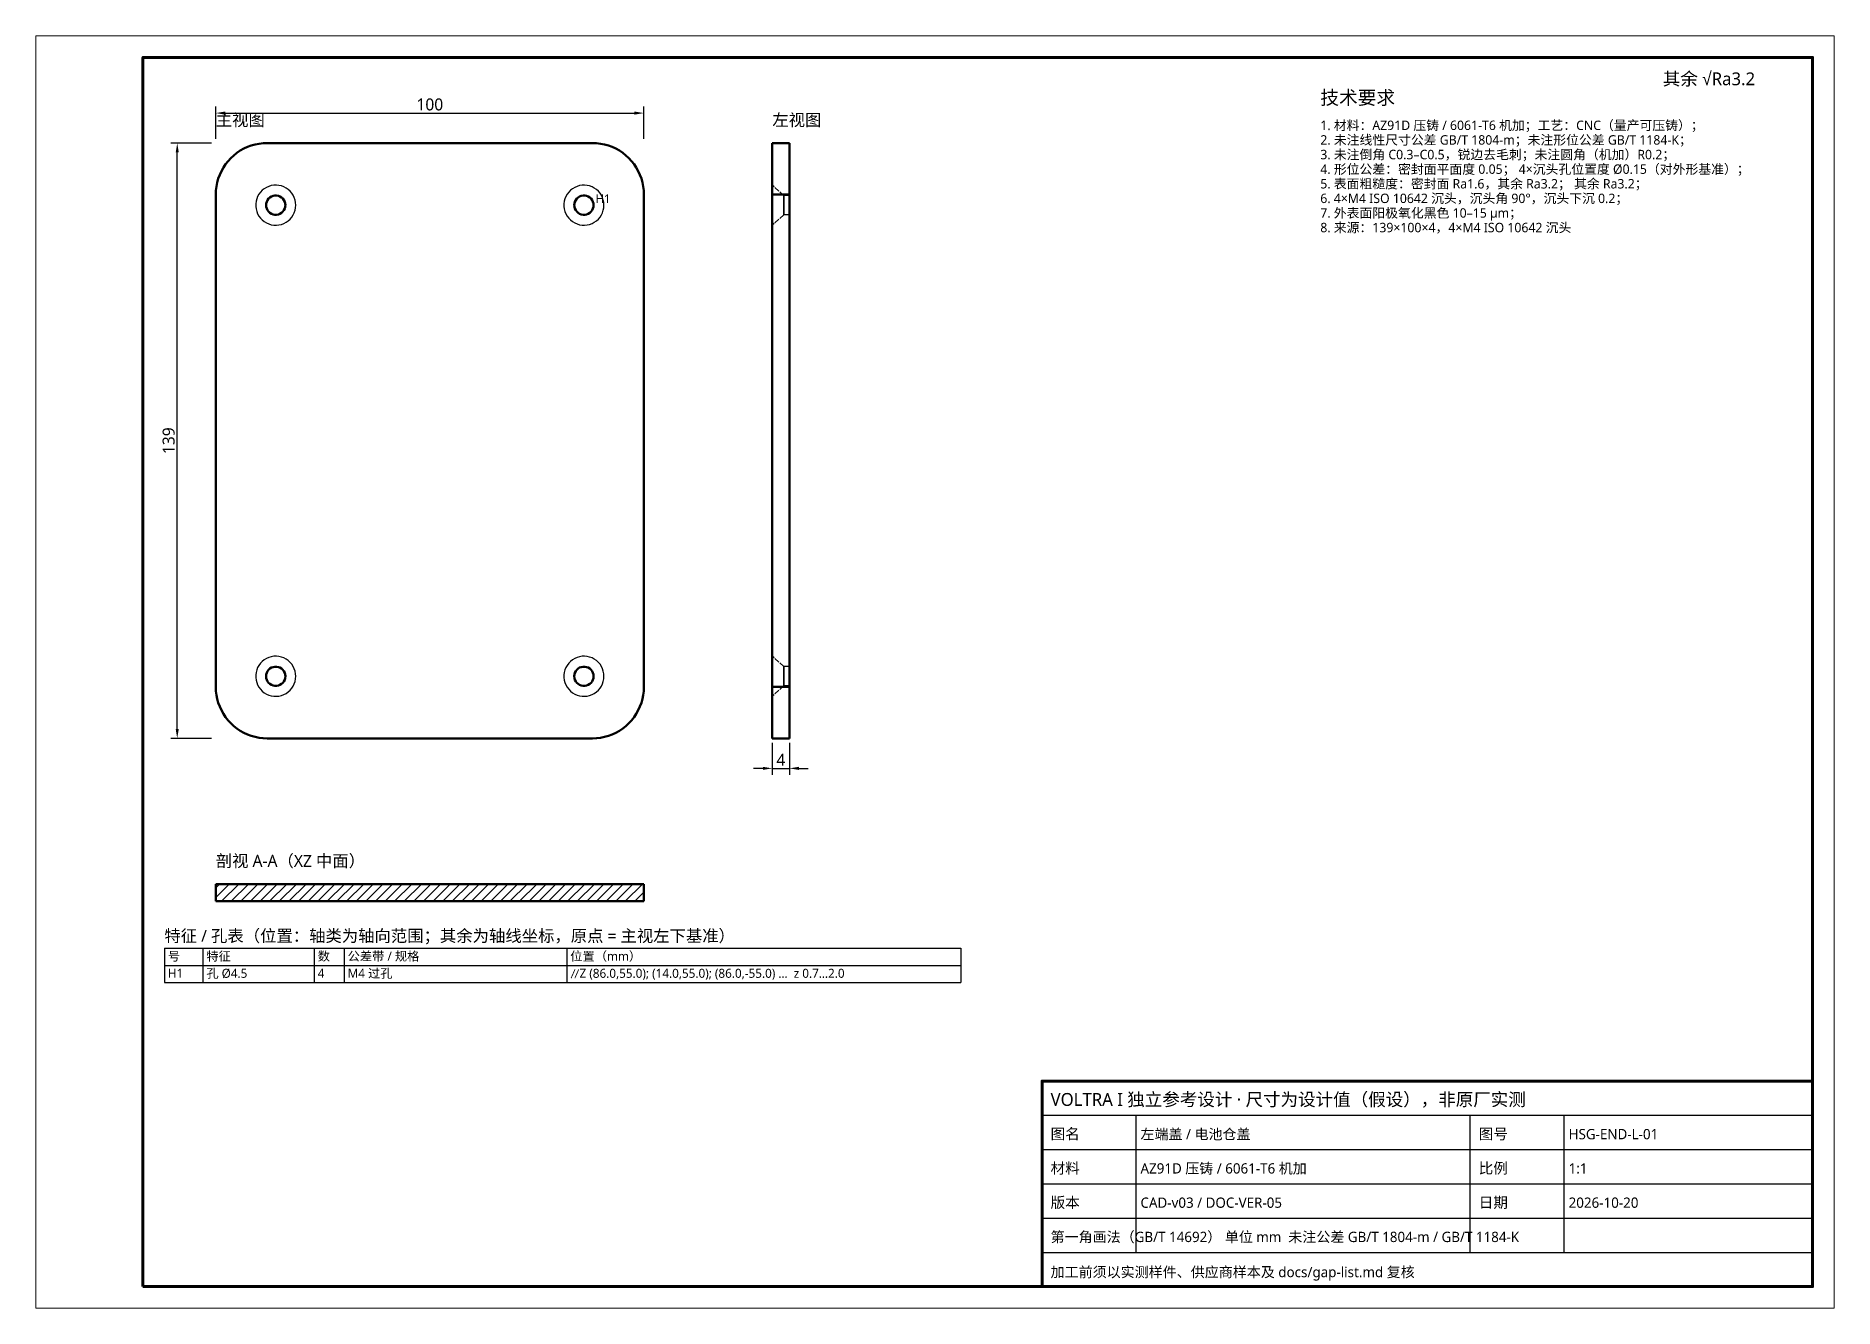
# Model space of a CAD drawing. Header units: millimetres. Extents: x 0 to 420, y 0 to 297.
import ezdxf

# ---------------------------------------------------------------- set-up
doc = ezdxf.new("R2010")
doc.units = ezdxf.units.MM
doc.linetypes.add('DASHED', pattern=[1.524, 1.27, -0.254])
for name, color, linetype, lineweight in [('DIM', 3, 'CONTINUOUS', 18), ('FRAME', 7, 'CONTINUOUS', 70), ('HATCH', 8, 'CONTINUOUS', 13), ('HIDDEN', 8, 'DASHED', 25), ('TEXT', 7, 'CONTINUOUS', 25), ('VISIBLE', 7, 'CONTINUOUS', 50)]:
    doc.layers.add(name, color=color, linetype=linetype, lineweight=lineweight)
doc.styles.add('CJK', font='NotoSansCJK-Regular.ttc')
doc.dimstyles.new('GB', dxfattribs={"dimtxt": 2.8, "dimasz": 2.2, "dimexe": 1.5, "dimexo": 1, "dimgap": 0.6, "dimtad": 1, "dimlfac": 100, "dimzin": 12, "dimdsep": 46, "dimtxsty": 'CJK', "dimcen": 2.5, "dimazin": 3, "dimtfac": 0.5, "dimtmove": 2, "dimatfit": 3})

msp = doc.modelspace()

# ---------------------------------------------------------------- hatches: boundary and pattern name
at = {"layer": 'HATCH'}
h = msp.add_hatch(dxfattribs=at)
h.set_pattern_fill('ANSI31', scale=0.5)
h.paths.add_polyline_path([(42, 95), (42.5213, 95), (43.04261, 95), (43.56391, 95), (44.08521, 95), (44.60652, 95), (45.12782, 95), (45.64912, 95), (46.17043, 95), (46.69173, 95), (47.21303, 95), (47.73434, 95), (48.25564, 95), (48.77694, 95), (49.29825, 95), (49.81955, 95), (50.34085, 95), (50.86216, 95), (51.38346, 95), (51.90476, 95), (52.42607, 95), (52.94737, 95), (53.46867, 95), (53.98997, 95), (54.51128, 95), (55.03258, 95), (55.55388, 95), (56.07519, 95), (56.59649, 95), (57.11779, 95), (57.6391, 95), (58.1604, 95), (58.6817, 95), (59.20301, 95), (59.72431, 95), (60.24561, 95), (60.76692, 95), (61.28822, 95), (61.80952, 95), (62.33083, 95), (62.85213, 95), (63.37343, 95), (63.89474, 95), (64.41604, 95), (64.93734, 95), (65.45865, 95), (65.97995, 95), (66.50125, 95), (67.02256, 95), (67.54386, 95), (68.06516, 95), (68.58647, 95), (69.10777, 95), (69.62907, 95), (70.15038, 95), (70.67168, 95), (71.19298, 95), (71.71429, 95), (72.23559, 95), (72.75689, 95), (73.2782, 95), (73.7995, 95), (74.3208, 95), (74.84211, 95), (75.36341, 95), (75.88471, 95), (76.40602, 95), (76.92732, 95), (77.44862, 95), (77.96992, 95), (78.49123, 95), (79.01253, 95), (79.53383, 95), (80.05514, 95), (80.57644, 95), (81.09774, 95), (81.61905, 95), (82.14035, 95), (82.66165, 95), (83.18296, 95), (83.70426, 95), (84.22556, 95), (84.74687, 95), (85.26817, 95), (85.78947, 95), (86.31078, 95), (86.83208, 95), (87.35338, 95), (87.87469, 95), (88.39599, 95), (88.91729, 95), (89.4386, 95), (89.9599, 95), (90.4812, 95), (91.00251, 95), (91.52381, 95), (92.04511, 95), (92.56642, 95), (93.08772, 95), (93.60902, 95), (94.13033, 95), (94.65163, 95), (95.17293, 95), (95.69424, 95), (96.21554, 95), (96.73684, 95), (97.25815, 95), (97.77945, 95), (98.30075, 95), (98.82206, 95), (99.34336, 95), (99.86466, 95), (100.38596, 95), (100.90727, 95), (101.42857, 95), (101.94987, 95), (102.47118, 95), (102.99248, 95), (103.51378, 95), (104.03509, 95), (104.55639, 95), (105.07769, 95), (105.599, 95), (106.1203, 95), (106.6416, 95), (107.16291, 95), (107.68421, 95), (108.20551, 95), (108.72682, 95), (109.24812, 95), (109.76942, 95), (110.29073, 95), (110.81203, 95), (111.33333, 95), (111.85464, 95), (112.37594, 95), (112.89724, 95), (113.41855, 95), (113.93985, 95), (114.46115, 95), (114.98246, 95), (115.50376, 95), (116.02506, 95), (116.54637, 95), (117.06767, 95), (117.58897, 95), (118.11028, 95), (118.63158, 95), (119.15288, 95), (119.67419, 95), (120.19549, 95), (120.71679, 95), (121.2381, 95), (121.7594, 95), (122.2807, 95), (122.80201, 95), (123.32331, 95), (123.84461, 95), (124.36591, 95), (124.88722, 95), (125.40852, 95), (125.92982, 95), (126.45113, 95), (126.97243, 95), (127.49373, 95), (128.01504, 95), (128.53634, 95), (129.05764, 95), (129.57895, 95), (130.10025, 95), (130.62155, 95), (131.14286, 95), (131.66416, 95), (132.18546, 95), (132.70677, 95), (133.22807, 95), (133.74937, 95), (134.27068, 95), (134.79198, 95), (135.31328, 95), (135.83459, 95), (136.35589, 95), (136.87719, 95), (137.3985, 95), (137.9198, 95), (138.4411, 95), (138.96241, 95), (139.48371, 95), (140.00501, 95), (140.52632, 95), (141.04762, 95), (141.56892, 95), (142, 95.09023), (142, 95.61153), (142, 96.13283), (142, 96.65414), (142, 97.17544), (142, 97.69674), (142, 98.21805), (142, 98.73935), (141.73935, 99), (141.21805, 99), (140.69674, 99), (140.17544, 99), (139.65414, 99), (139.13283, 99), (138.61153, 99), (138.09023, 99), (137.56892, 99), (137.04762, 99), (136.52632, 99), (136.00501, 99), (135.48371, 99), (134.96241, 99), (134.4411, 99), (133.9198, 99), (133.3985, 99), (132.87719, 99), (132.35589, 99), (131.83459, 99), (131.31328, 99), (130.79198, 99), (130.27068, 99), (129.74937, 99), (129.22807, 99), (128.70677, 99), (128.18546, 99), (127.66416, 99), (127.14286, 99), (126.62155, 99), (126.10025, 99), (125.57895, 99), (125.05764, 99), (124.53634, 99), (124.01504, 99), (123.49373, 99), (122.97243, 99), (122.45113, 99), (121.92982, 99), (121.40852, 99), (120.88722, 99), (120.36591, 99), (119.84461, 99), (119.32331, 99), (118.80201, 99), (118.2807, 99), (117.7594, 99), (117.2381, 99), (116.71679, 99), (116.19549, 99), (115.67419, 99), (115.15288, 99), (114.63158, 99), (114.11028, 99), (113.58897, 99), (113.06767, 99), (112.54637, 99), (112.02506, 99), (111.50376, 99), (110.98246, 99), (110.46115, 99), (109.93985, 99), (109.41855, 99), (108.89724, 99), (108.37594, 99), (107.85464, 99), (107.33333, 99), (106.81203, 99), (106.29073, 99), (105.76942, 99), (105.24812, 99), (104.72682, 99), (104.20551, 99), (103.68421, 99), (103.16291, 99), (102.6416, 99), (102.1203, 99), (101.599, 99), (101.07769, 99), (100.55639, 99), (100.03509, 99), (99.51378, 99), (98.99248, 99), (98.47118, 99), (97.94987, 99), (97.42857, 99), (96.90727, 99), (96.38596, 99), (95.86466, 99), (95.34336, 99), (94.82206, 99), (94.30075, 99), (93.77945, 99), (93.25815, 99), (92.73684, 99), (92.21554, 99), (91.69424, 99), (91.17293, 99), (90.65163, 99), (90.13033, 99), (89.60902, 99), (89.08772, 99), (88.56642, 99), (88.04511, 99), (87.52381, 99), (87.00251, 99), (86.4812, 99), (85.9599, 99), (85.4386, 99), (84.91729, 99), (84.39599, 99), (83.87469, 99), (83.35338, 99), (82.83208, 99), (82.31078, 99), (81.78947, 99), (81.26817, 99), (80.74687, 99), (80.22556, 99), (79.70426, 99), (79.18296, 99), (78.66165, 99), (78.14035, 99), (77.61905, 99), (77.09774, 99), (76.57644, 99), (76.05514, 99), (75.53383, 99), (75.01253, 99), (74.49123, 99), (73.96992, 99), (73.44862, 99), (72.92732, 99), (72.40602, 99), (71.88471, 99), (71.36341, 99), (70.84211, 99), (70.3208, 99), (69.7995, 99), (69.2782, 99), (68.75689, 99), (68.23559, 99), (67.71429, 99), (67.19298, 99), (66.67168, 99), (66.15038, 99), (65.62907, 99), (65.10777, 99), (64.58647, 99), (64.06516, 99), (63.54386, 99), (63.02256, 99), (62.50125, 99), (61.97995, 99), (61.45865, 99), (60.93734, 99), (60.41604, 99), (59.89474, 99), (59.37343, 99), (58.85213, 99), (58.33083, 99), (57.80952, 99), (57.28822, 99), (56.76692, 99), (56.24561, 99), (55.72431, 99), (55.20301, 99), (54.6817, 99), (54.1604, 99), (53.6391, 99), (53.11779, 99), (52.59649, 99), (52.07519, 99), (51.55388, 99), (51.03258, 99), (50.51128, 99), (49.98997, 99), (49.46867, 99), (48.94737, 99), (48.42607, 99), (47.90476, 99), (47.38346, 99), (46.86216, 99), (46.34085, 99), (45.81955, 99), (45.29825, 99), (44.77694, 99), (44.25564, 99), (43.73434, 99), (43.21303, 99), (42.69173, 99), (42.17043, 99), (42, 98.64912), (42, 98.12782), (42, 97.60652), (42, 97.08521), (42, 96.56391), (42, 96.04261), (42, 95.5213), (42, 95)])

# ---------------------------------------------------------------- linework, layer by layer
at = {"layer": 'FRAME', "lineweight": 18}
msp.add_lwpolyline([(0, 0), (420, 0), (420, 297), (0, 297)], close=True, dxfattribs=at)
at = {"layer": 'FRAME'}
for points in [[(25, 5), (415, 5), (415, 292), (25, 292)], [(235, 5), (415, 5), (415, 53), (235, 53)]]:
    msp.add_lwpolyline(points, close=True, dxfattribs=at)
at = {"layer": 'HIDDEN'}
for points in [[(54, 272), (53.05849, 271.96301), (52.12279, 271.85226), (51.19866, 271.66844), (50.2918, 271.41268), (49.4078, 271.08655), (48.55211, 270.69208), (47.73002, 270.23168), (46.94658, 269.7082), (46.20662, 269.12487), (45.51472, 268.48528), (44.87513, 267.79338), (44.2918, 267.05342), (43.76832, 266.26998), (43.30792, 265.44789), (42.91345, 264.5922), (42.58732, 263.7082), (42.33156, 262.80134), (42.14774, 261.87721), (42.03699, 260.94151), (42, 260)], [(130, 272), (54, 272)], [(142, 260), (141.96301, 260.94151), (141.85226, 261.87721), (141.66844, 262.80134), (141.41268, 263.7082), (141.08655, 264.5922), (140.69208, 265.44789), (140.23168, 266.26998), (139.7082, 267.05342), (139.12487, 267.79338), (138.48528, 268.48528), (137.79338, 269.12487), (137.05342, 269.7082), (136.26998, 270.23168), (135.44789, 270.69208), (134.5922, 271.08655), (133.7082, 271.41268), (132.80134, 271.66844), (131.87721, 271.85226), (130.94151, 271.96301), (130, 272)], [(172, 260), (172, 261.34357), (172, 262.67025), (172, 263.96335), (172, 265.2066), (172, 266.38438), (172, 267.48188), (172, 268.48528), (172, 269.38198), (172, 270.16069), (172, 270.81163), (172, 271.3266), (172, 271.69913), (172, 271.92455), (172, 272)], [(172, 272), (176, 272)], [(176, 260), (176, 261.34357), (176, 262.67025), (176, 263.96335), (176, 265.2066), (176, 266.38438), (176, 267.48188), (176, 268.48528), (176, 269.38198), (176, 270.16069), (176, 270.81163), (176, 271.3266), (176, 271.69913), (176, 271.92455), (176, 272)], [(60.68, 257.5), (60.64158, 258.09847), (60.52694, 258.6871), (60.33797, 259.25625), (60.07777, 259.79656), (59.75062, 260.29916), (59.36187, 260.75579), (58.91793, 261.15897), (58.42608, 261.50207), (57.89439, 261.77945), (57.33159, 261.98657), (56.74693, 262.12001), (56.15, 262.1776), (55.55061, 262.15837), (54.9586, 262.06266), (54.38369, 261.89203), (53.83532, 261.64928), (53.32249, 261.33841), (52.85363, 260.9645), (52.43643, 260.53371), (52.07775, 260.0531), (51.78347, 259.53058), (51.55842, 258.97471), (51.4063, 258.39462), (51.32962, 257.79985), (51.32962, 257.20015), (51.4063, 256.60538), (51.55842, 256.02529), (51.78347, 255.46942), (52.07775, 254.9469), (52.43643, 254.46629), (52.85363, 254.0355), (53.32249, 253.66159), (53.83532, 253.35072), (54.38369, 253.10797), (54.9586, 252.93734), (55.55061, 252.84163), (56.15, 252.8224), (56.74693, 252.87999), (57.33159, 253.01343), (57.89439, 253.22055), (58.42608, 253.49793), (58.91793, 253.84103), (59.36187, 254.24421), (59.75062, 254.70084), (60.07777, 255.20344), (60.33797, 255.74375), (60.52694, 256.3129), (60.64158, 256.90153), (60.68, 257.5)], [(132.68, 257.5), (132.64158, 258.09847), (132.52694, 258.6871), (132.33797, 259.25625), (132.07777, 259.79656), (131.75062, 260.29916), (131.36187, 260.75579), (130.91793, 261.15897), (130.42608, 261.50207), (129.89439, 261.77945), (129.33159, 261.98657), (128.74693, 262.12001), (128.15, 262.1776), (127.55061, 262.15837), (126.9586, 262.06266), (126.38369, 261.89203), (125.83532, 261.64928), (125.32249, 261.33841), (124.85363, 260.9645), (124.43643, 260.53371), (124.07775, 260.0531), (123.78347, 259.53058), (123.55842, 258.97471), (123.4063, 258.39462), (123.32962, 257.79985), (123.32962, 257.20015), (123.4063, 256.60538), (123.55842, 256.02529), (123.78347, 255.46942), (124.07775, 254.9469), (124.43643, 254.46629), (124.85363, 254.0355), (125.32249, 253.66159), (125.83532, 253.35072), (126.38369, 253.10797), (126.9586, 252.93734), (127.55061, 252.84163), (128.15, 252.8224), (128.74693, 252.87999), (129.33159, 253.01343), (129.89439, 253.22055), (130.42608, 253.49793), (130.91793, 253.84103), (131.36187, 254.24421), (131.75062, 254.70084), (132.07777, 255.20344), (132.33797, 255.74375), (132.52694, 256.3129), (132.64158, 256.90153), (132.68, 257.5)], [(172, 257.5), (172, 258.02399), (172, 258.5414), (172, 259.04571), (172, 259.53058), (172, 259.98991), (172, 260.41793), (172, 260.80926), (172, 261.15897), (172, 261.46267), (172, 261.71653), (172, 261.91737), (172, 262.06266), (172, 262.15057), (172, 262.18)], [(172, 262.18), (172, 262.06266), (172, 261.71653), (172, 261.15897), (172, 260.41793), (172, 259.53058), (172, 258.5414), (172, 257.5), (172, 256.4586), (172, 255.46942), (172, 254.58207), (172, 253.84103), (172, 253.28347), (172, 252.93734), (172, 252.82)], [(172, 257.5), (172, 258.02399), (172, 258.5414), (172, 259.04571), (172, 259.53058), (172, 259.98991), (172, 260.41793), (172, 260.80926), (172, 261.15897), (172, 261.46267), (172, 261.71653), (172, 261.91737), (172, 262.06266), (172, 262.15057), (172, 262.18)], [(172, 262.18), (172, 262.06266), (172, 261.71653), (172, 261.15897), (172, 260.41793), (172, 259.53058), (172, 258.5414), (172, 257.5), (172, 256.4586), (172, 255.46942), (172, 254.58207), (172, 253.84103), (172, 253.28347), (172, 252.93734), (172, 252.82)], [(174.68, 259.75), (172, 262.18)], [(174.68, 259.75), (172, 262.18)], [(42, 260), (42, 145)], [(58.25, 257.5), (58.21169, 257.91344), (58.09806, 258.31279), (57.91299, 258.68447), (57.66277, 259.01582), (57.35593, 259.29554), (57.00291, 259.51412), (56.61574, 259.66411), (56.2076, 259.7404), (55.7924, 259.7404), (55.38426, 259.66411), (54.99709, 259.51412), (54.64407, 259.29554), (54.33723, 259.01582), (54.08701, 258.68447), (53.90194, 258.31279), (53.78831, 257.91344), (53.75, 257.5), (53.78831, 257.08656), (53.90194, 256.68721), (54.08701, 256.31553), (54.33723, 255.98418), (54.64407, 255.70446), (54.99709, 255.48588), (55.38426, 255.33589), (55.7924, 255.2596), (56.2076, 255.2596), (56.61574, 255.33589), (57.00291, 255.48588), (57.35593, 255.70446), (57.66277, 255.98418), (57.91299, 256.31553), (58.09806, 256.68721), (58.21169, 257.08656), (58.25, 257.5)], [(130.25, 257.5), (130.21169, 257.91344), (130.09806, 258.31279), (129.91299, 258.68447), (129.66277, 259.01582), (129.35593, 259.29554), (129.00291, 259.51412), (128.61574, 259.66411), (128.2076, 259.7404), (127.7924, 259.7404), (127.38426, 259.66411), (126.99709, 259.51412), (126.64407, 259.29554), (126.33723, 259.01582), (126.08701, 258.68447), (125.90194, 258.31279), (125.78831, 257.91344), (125.75, 257.5), (125.78831, 257.08656), (125.90194, 256.68721), (126.08701, 256.31553), (126.33723, 255.98418), (126.64407, 255.70446), (126.99709, 255.48588), (127.38426, 255.33589), (127.7924, 255.2596), (128.2076, 255.2596), (128.61574, 255.33589), (129.00291, 255.48588), (129.35593, 255.70446), (129.66277, 255.98418), (129.91299, 256.31553), (130.09806, 256.68721), (130.21169, 257.08656), (130.25, 257.5)], [(142, 145), (142, 260)], [(172, 145), (172, 260)], [(172, 252.82), (172, 252.84943), (172, 252.93734), (172, 253.08263), (172, 253.28347), (172, 253.53733), (172, 253.84103), (172, 254.19074), (172, 254.58207), (172, 255.01009), (172, 255.46942), (172, 255.95429), (172, 256.4586), (172, 256.97601), (172, 257.5)], [(172, 252.82), (172, 252.84943), (172, 252.93734), (172, 253.08263), (172, 253.28347), (172, 253.53733), (172, 253.84103), (172, 254.19074), (172, 254.58207), (172, 255.01009), (172, 255.46942), (172, 255.95429), (172, 256.4586), (172, 256.97601), (172, 257.5)], [(174.68, 257.5), (174.68, 257.75192), (174.68, 258.00067), (174.68, 258.24313), (174.68, 258.47624), (174.68, 258.69707), (174.68, 258.90285), (174.68, 259.09099), (174.68, 259.25912), (174.68, 259.40513), (174.68, 259.52718), (174.68, 259.62374), (174.68, 259.69359), (174.68, 259.73585), (174.68, 259.75)], [(174.68, 259.75), (174.68, 259.69359), (174.68, 259.52718), (174.68, 259.25912), (174.68, 258.90285), (174.68, 258.47624), (174.68, 258.00067), (174.68, 257.5), (174.68, 256.99933), (174.68, 256.52376), (174.68, 256.09715), (174.68, 255.74088), (174.68, 255.47282), (174.68, 255.30641), (174.68, 255.25)], [(174.68, 257.5), (174.68, 257.75192), (174.68, 258.00067), (174.68, 258.24313), (174.68, 258.47624), (174.68, 258.69707), (174.68, 258.90285), (174.68, 259.09099), (174.68, 259.25912), (174.68, 259.40513), (174.68, 259.52718), (174.68, 259.62374), (174.68, 259.69359), (174.68, 259.73585), (174.68, 259.75)], [(174.68, 259.75), (174.68, 259.69359), (174.68, 259.52718), (174.68, 259.25912), (174.68, 258.90285), (174.68, 258.47624), (174.68, 258.00067), (174.68, 257.5), (174.68, 256.99933), (174.68, 256.52376), (174.68, 256.09715), (174.68, 255.74088), (174.68, 255.47282), (174.68, 255.30641), (174.68, 255.25)], [(176, 259.75), (174.68, 259.75)], [(176, 259.75), (174.68, 259.75)], [(174.68, 255.25), (174.68, 255.26415), (174.68, 255.30641), (174.68, 255.37626), (174.68, 255.47282), (174.68, 255.59487), (174.68, 255.74088), (174.68, 255.90901), (174.68, 256.09715), (174.68, 256.30293), (174.68, 256.52376), (174.68, 256.75687), (174.68, 256.99933), (174.68, 257.24808), (174.68, 257.5)], [(174.68, 255.25), (174.68, 255.26415), (174.68, 255.30641), (174.68, 255.37626), (174.68, 255.47282), (174.68, 255.59487), (174.68, 255.74088), (174.68, 255.90901), (174.68, 256.09715), (174.68, 256.30293), (174.68, 256.52376), (174.68, 256.75687), (174.68, 256.99933), (174.68, 257.24808), (174.68, 257.5)], [(176, 145), (176, 260)], [(176, 255.25), (176, 255.30641), (176, 255.47282), (176, 255.74088), (176, 256.09715), (176, 256.52376), (176, 256.99933), (176, 257.5), (176, 258.00067), (176, 258.47624), (176, 258.90285), (176, 259.25912), (176, 259.52718), (176, 259.69359), (176, 259.75)], [(176, 259.75), (176, 259.73585), (176, 259.69359), (176, 259.62374), (176, 259.52718), (176, 259.40513), (176, 259.25912), (176, 259.09099), (176, 258.90285), (176, 258.69707), (176, 258.47624), (176, 258.24313), (176, 258.00067), (176, 257.75192), (176, 257.5)], [(176, 255.25), (176, 255.30641), (176, 255.47282), (176, 255.74088), (176, 256.09715), (176, 256.52376), (176, 256.99933), (176, 257.5), (176, 258.00067), (176, 258.47624), (176, 258.90285), (176, 259.25912), (176, 259.52718), (176, 259.69359), (176, 259.75)], [(176, 259.75), (176, 259.73585), (176, 259.69359), (176, 259.62374), (176, 259.52718), (176, 259.40513), (176, 259.25912), (176, 259.09099), (176, 258.90285), (176, 258.69707), (176, 258.47624), (176, 258.24313), (176, 258.00067), (176, 257.75192), (176, 257.5)], [(176, 257.5), (176, 257.24808), (176, 256.99933), (176, 256.75687), (176, 256.52376), (176, 256.30293), (176, 256.09715), (176, 255.90901), (176, 255.74088), (176, 255.59487), (176, 255.47282), (176, 255.37626), (176, 255.30641), (176, 255.26415), (176, 255.25)], [(176, 257.5), (176, 257.24808), (176, 256.99933), (176, 256.75687), (176, 256.52376), (176, 256.30293), (176, 256.09715), (176, 255.90901), (176, 255.74088), (176, 255.59487), (176, 255.47282), (176, 255.37626), (176, 255.30641), (176, 255.26415), (176, 255.25)], [(174.68, 255.25), (172, 252.82)], [(174.68, 255.25), (172, 252.82)], [(176, 255.25), (174.68, 255.25)], [(176, 255.25), (174.68, 255.25)], [(60.68, 147.5), (60.64158, 148.09847), (60.52694, 148.6871), (60.33797, 149.25625), (60.07777, 149.79656), (59.75062, 150.29916), (59.36187, 150.75579), (58.91793, 151.15897), (58.42608, 151.50207), (57.89439, 151.77945), (57.33159, 151.98657), (56.74693, 152.12001), (56.15, 152.1776), (55.55061, 152.15837), (54.9586, 152.06266), (54.38369, 151.89203), (53.83532, 151.64928), (53.32249, 151.33841), (52.85363, 150.9645), (52.43643, 150.53371), (52.07775, 150.0531), (51.78347, 149.53058), (51.55842, 148.97471), (51.4063, 148.39462), (51.32962, 147.79985), (51.32962, 147.20015), (51.4063, 146.60538), (51.55842, 146.02529), (51.78347, 145.46942), (52.07775, 144.9469), (52.43643, 144.46629), (52.85363, 144.0355), (53.32249, 143.66159), (53.83532, 143.35072), (54.38369, 143.10797), (54.9586, 142.93734), (55.55061, 142.84163), (56.15, 142.8224), (56.74693, 142.87999), (57.33159, 143.01343), (57.89439, 143.22055), (58.42608, 143.49793), (58.91793, 143.84103), (59.36187, 144.24421), (59.75062, 144.70084), (60.07777, 145.20344), (60.33797, 145.74375), (60.52694, 146.3129), (60.64158, 146.90153), (60.68, 147.5)], [(132.68, 147.5), (132.64158, 148.09847), (132.52694, 148.6871), (132.33797, 149.25625), (132.07777, 149.79656), (131.75062, 150.29916), (131.36187, 150.75579), (130.91793, 151.15897), (130.42608, 151.50207), (129.89439, 151.77945), (129.33159, 151.98657), (128.74693, 152.12001), (128.15, 152.1776), (127.55061, 152.15837), (126.9586, 152.06266), (126.38369, 151.89203), (125.83532, 151.64928), (125.32249, 151.33841), (124.85363, 150.9645), (124.43643, 150.53371), (124.07775, 150.0531), (123.78347, 149.53058), (123.55842, 148.97471), (123.4063, 148.39462), (123.32962, 147.79985), (123.32962, 147.20015), (123.4063, 146.60538), (123.55842, 146.02529), (123.78347, 145.46942), (124.07775, 144.9469), (124.43643, 144.46629), (124.85363, 144.0355), (125.32249, 143.66159), (125.83532, 143.35072), (126.38369, 143.10797), (126.9586, 142.93734), (127.55061, 142.84163), (128.15, 142.8224), (128.74693, 142.87999), (129.33159, 143.01343), (129.89439, 143.22055), (130.42608, 143.49793), (130.91793, 143.84103), (131.36187, 144.24421), (131.75062, 144.70084), (132.07777, 145.20344), (132.33797, 145.74375), (132.52694, 146.3129), (132.64158, 146.90153), (132.68, 147.5)], [(172, 147.5), (172, 148.02399), (172, 148.5414), (172, 149.04571), (172, 149.53058), (172, 149.98991), (172, 150.41793), (172, 150.80926), (172, 151.15897), (172, 151.46267), (172, 151.71653), (172, 151.91737), (172, 152.06266), (172, 152.15057), (172, 152.18)], [(172, 152.18), (172, 152.06266), (172, 151.71653), (172, 151.15897), (172, 150.41793), (172, 149.53058), (172, 148.5414), (172, 147.5), (172, 146.4586), (172, 145.46942), (172, 144.58207), (172, 143.84103), (172, 143.28347), (172, 142.93734), (172, 142.82)], [(172, 147.5), (172, 148.02399), (172, 148.5414), (172, 149.04571), (172, 149.53058), (172, 149.98991), (172, 150.41793), (172, 150.80926), (172, 151.15897), (172, 151.46267), (172, 151.71653), (172, 151.91737), (172, 152.06266), (172, 152.15057), (172, 152.18)], [(172, 152.18), (172, 152.06266), (172, 151.71653), (172, 151.15897), (172, 150.41793), (172, 149.53058), (172, 148.5414), (172, 147.5), (172, 146.4586), (172, 145.46942), (172, 144.58207), (172, 143.84103), (172, 143.28347), (172, 142.93734), (172, 142.82)], [(174.68, 149.75), (172, 152.18)], [(174.68, 149.75), (172, 152.18)], [(58.25, 147.5), (58.21169, 147.91344), (58.09806, 148.31279), (57.91299, 148.68447), (57.66277, 149.01582), (57.35593, 149.29554), (57.00291, 149.51412), (56.61574, 149.66411), (56.2076, 149.7404), (55.7924, 149.7404), (55.38426, 149.66411), (54.99709, 149.51412), (54.64407, 149.29554), (54.33723, 149.01582), (54.08701, 148.68447), (53.90194, 148.31279), (53.78831, 147.91344), (53.75, 147.5), (53.78831, 147.08656), (53.90194, 146.68721), (54.08701, 146.31553), (54.33723, 145.98418), (54.64407, 145.70446), (54.99709, 145.48588), (55.38426, 145.33589), (55.7924, 145.2596), (56.2076, 145.2596), (56.61574, 145.33589), (57.00291, 145.48588), (57.35593, 145.70446), (57.66277, 145.98418), (57.91299, 146.31553), (58.09806, 146.68721), (58.21169, 147.08656), (58.25, 147.5)], [(130.25, 147.5), (130.21169, 147.91344), (130.09806, 148.31279), (129.91299, 148.68447), (129.66277, 149.01582), (129.35593, 149.29554), (129.00291, 149.51412), (128.61574, 149.66411), (128.2076, 149.7404), (127.7924, 149.7404), (127.38426, 149.66411), (126.99709, 149.51412), (126.64407, 149.29554), (126.33723, 149.01582), (126.08701, 148.68447), (125.90194, 148.31279), (125.78831, 147.91344), (125.75, 147.5), (125.78831, 147.08656), (125.90194, 146.68721), (126.08701, 146.31553), (126.33723, 145.98418), (126.64407, 145.70446), (126.99709, 145.48588), (127.38426, 145.33589), (127.7924, 145.2596), (128.2076, 145.2596), (128.61574, 145.33589), (129.00291, 145.48588), (129.35593, 145.70446), (129.66277, 145.98418), (129.91299, 146.31553), (130.09806, 146.68721), (130.21169, 147.08656), (130.25, 147.5)], [(172, 142.82), (172, 142.84943), (172, 142.93734), (172, 143.08263), (172, 143.28347), (172, 143.53733), (172, 143.84103), (172, 144.19074), (172, 144.58207), (172, 145.01009), (172, 145.46942), (172, 145.95429), (172, 146.4586), (172, 146.97601), (172, 147.5)], [(172, 142.82), (172, 142.84943), (172, 142.93734), (172, 143.08263), (172, 143.28347), (172, 143.53733), (172, 143.84103), (172, 144.19074), (172, 144.58207), (172, 145.01009), (172, 145.46942), (172, 145.95429), (172, 146.4586), (172, 146.97601), (172, 147.5)], [(174.68, 147.5), (174.68, 147.75192), (174.68, 148.00067), (174.68, 148.24313), (174.68, 148.47624), (174.68, 148.69707), (174.68, 148.90285), (174.68, 149.09099), (174.68, 149.25912), (174.68, 149.40513), (174.68, 149.52718), (174.68, 149.62374), (174.68, 149.69359), (174.68, 149.73585), (174.68, 149.75)], [(174.68, 149.75), (174.68, 149.69359), (174.68, 149.52718), (174.68, 149.25912), (174.68, 148.90285), (174.68, 148.47624), (174.68, 148.00067), (174.68, 147.5), (174.68, 146.99933), (174.68, 146.52376), (174.68, 146.09715), (174.68, 145.74088), (174.68, 145.47282), (174.68, 145.30641), (174.68, 145.25)], [(174.68, 147.5), (174.68, 147.75192), (174.68, 148.00067), (174.68, 148.24313), (174.68, 148.47624), (174.68, 148.69707), (174.68, 148.90285), (174.68, 149.09099), (174.68, 149.25912), (174.68, 149.40513), (174.68, 149.52718), (174.68, 149.62374), (174.68, 149.69359), (174.68, 149.73585), (174.68, 149.75)], [(174.68, 149.75), (174.68, 149.69359), (174.68, 149.52718), (174.68, 149.25912), (174.68, 148.90285), (174.68, 148.47624), (174.68, 148.00067), (174.68, 147.5), (174.68, 146.99933), (174.68, 146.52376), (174.68, 146.09715), (174.68, 145.74088), (174.68, 145.47282), (174.68, 145.30641), (174.68, 145.25)], [(176, 149.75), (174.68, 149.75)], [(176, 149.75), (174.68, 149.75)], [(174.68, 145.25), (174.68, 145.26415), (174.68, 145.30641), (174.68, 145.37626), (174.68, 145.47282), (174.68, 145.59487), (174.68, 145.74088), (174.68, 145.90901), (174.68, 146.09715), (174.68, 146.30293), (174.68, 146.52376), (174.68, 146.75687), (174.68, 146.99933), (174.68, 147.24808), (174.68, 147.5)], [(174.68, 145.25), (174.68, 145.26415), (174.68, 145.30641), (174.68, 145.37626), (174.68, 145.47282), (174.68, 145.59487), (174.68, 145.74088), (174.68, 145.90901), (174.68, 146.09715), (174.68, 146.30293), (174.68, 146.52376), (174.68, 146.75687), (174.68, 146.99933), (174.68, 147.24808), (174.68, 147.5)], [(176, 145.25), (176, 145.30641), (176, 145.47282), (176, 145.74088), (176, 146.09715), (176, 146.52376), (176, 146.99933), (176, 147.5), (176, 148.00067), (176, 148.47624), (176, 148.90285), (176, 149.25912), (176, 149.52718), (176, 149.69359), (176, 149.75)], [(176, 149.75), (176, 149.73585), (176, 149.69359), (176, 149.62374), (176, 149.52718), (176, 149.40513), (176, 149.25912), (176, 149.09099), (176, 148.90285), (176, 148.69707), (176, 148.47624), (176, 148.24313), (176, 148.00067), (176, 147.75192), (176, 147.5)], [(176, 145.25), (176, 145.30641), (176, 145.47282), (176, 145.74088), (176, 146.09715), (176, 146.52376), (176, 146.99933), (176, 147.5), (176, 148.00067), (176, 148.47624), (176, 148.90285), (176, 149.25912), (176, 149.52718), (176, 149.69359), (176, 149.75)], [(176, 149.75), (176, 149.73585), (176, 149.69359), (176, 149.62374), (176, 149.52718), (176, 149.40513), (176, 149.25912), (176, 149.09099), (176, 148.90285), (176, 148.69707), (176, 148.47624), (176, 148.24313), (176, 148.00067), (176, 147.75192), (176, 147.5)], [(176, 147.5), (176, 147.24808), (176, 146.99933), (176, 146.75687), (176, 146.52376), (176, 146.30293), (176, 146.09715), (176, 145.90901), (176, 145.74088), (176, 145.59487), (176, 145.47282), (176, 145.37626), (176, 145.30641), (176, 145.26415), (176, 145.25)], [(176, 147.5), (176, 147.24808), (176, 146.99933), (176, 146.75687), (176, 146.52376), (176, 146.30293), (176, 146.09715), (176, 145.90901), (176, 145.74088), (176, 145.59487), (176, 145.47282), (176, 145.37626), (176, 145.30641), (176, 145.26415), (176, 145.25)], [(42, 145), (42.03699, 144.05849), (42.14774, 143.12279), (42.33156, 142.19866), (42.58732, 141.2918), (42.91345, 140.4078), (43.30792, 139.55211), (43.76832, 138.73002), (44.2918, 137.94658), (44.87513, 137.20662), (45.51472, 136.51472), (46.20662, 135.87513), (46.94658, 135.2918), (47.73002, 134.76832), (48.55211, 134.30792), (49.4078, 133.91345), (50.2918, 133.58732), (51.19866, 133.33156), (52.12279, 133.14774), (53.05849, 133.03699), (54, 133)], [(142, 145), (141.96301, 144.05849), (141.85226, 143.12279), (141.66844, 142.19866), (141.41268, 141.2918), (141.08655, 140.4078), (140.69208, 139.55211), (140.23168, 138.73002), (139.7082, 137.94658), (139.12487, 137.20662), (138.48528, 136.51472), (137.79338, 135.87513), (137.05342, 135.2918), (136.26998, 134.76832), (135.44789, 134.30792), (134.5922, 133.91345), (133.7082, 133.58732), (132.80134, 133.33156), (131.87721, 133.14774), (130.94151, 133.03699), (130, 133)], [(174.68, 145.25), (172, 142.82)], [(174.68, 145.25), (172, 142.82)], [(172, 145), (172, 143.65643), (172, 142.32975), (172, 141.03665), (172, 139.7934), (172, 138.61562), (172, 137.51812), (172, 136.51472), (172, 135.61802), (172, 134.83931), (172, 134.18837), (172, 133.6734), (172, 133.30087), (172, 133.07545), (172, 133)], [(176, 145.25), (174.68, 145.25)], [(176, 145.25), (174.68, 145.25)], [(176, 145), (176, 143.65643), (176, 142.32975), (176, 141.03665), (176, 139.7934), (176, 138.61562), (176, 137.51812), (176, 136.51472), (176, 135.61802), (176, 134.83931), (176, 134.18837), (176, 133.6734), (176, 133.30087), (176, 133.07545), (176, 133)], [(54, 133), (130, 133)], [(172, 133), (176, 133)]]:
    msp.add_lwpolyline(points, dxfattribs=at)
at = {"layer": 'TEXT'}
for p, q in [((30, 84), (30, 76)), ((39, 84), (39, 76)), ((65, 84), (65, 76)), ((72, 84), (72, 76)), ((124, 84), (124, 76)), ((216, 84), (216, 76)), ((235, 45), (415, 45)), ((257, 13), (257, 45)), ((335, 13), (335, 45)), ((357, 13), (357, 45)), ((235, 37), (415, 37)), ((235, 29), (415, 29)), ((235, 21), (415, 21)), ((235, 13), (415, 13))]:
    msp.add_line(p, q, dxfattribs=at)
for points in [[(30, 84), (216, 84)], [(30, 80), (216, 80)], [(30, 76), (216, 76)]]:
    msp.add_lwpolyline(points, dxfattribs=at)
at = {"layer": 'VISIBLE'}
for points in [[(54, 272), (53.05849, 271.96301), (52.12279, 271.85226), (51.19866, 271.66844), (50.2918, 271.41268), (49.4078, 271.08655), (48.55211, 270.69208), (47.73002, 270.23168), (46.94658, 269.7082), (46.20662, 269.12487), (45.51472, 268.48528), (44.87513, 267.79338), (44.2918, 267.05342), (43.76832, 266.26998), (43.30792, 265.44789), (42.91345, 264.5922), (42.58732, 263.7082), (42.33156, 262.80134), (42.14774, 261.87721), (42.03699, 260.94151), (42, 260)], [(130, 272), (54, 272)], [(142, 260), (141.96301, 260.94151), (141.85226, 261.87721), (141.66844, 262.80134), (141.41268, 263.7082), (141.08655, 264.5922), (140.69208, 265.44789), (140.23168, 266.26998), (139.7082, 267.05342), (139.12487, 267.79338), (138.48528, 268.48528), (137.79338, 269.12487), (137.05342, 269.7082), (136.26998, 270.23168), (135.44789, 270.69208), (134.5922, 271.08655), (133.7082, 271.41268), (132.80134, 271.66844), (131.87721, 271.85226), (130.94151, 271.96301), (130, 272)], [(172, 272), (172, 271.92455), (172, 271.69913), (172, 271.3266), (172, 270.81163), (172, 270.16069), (172, 269.38198), (172, 268.48528), (172, 267.48188), (172, 266.38438), (172, 265.2066), (172, 263.96335), (172, 262.67025), (172, 261.34357), (172, 260)], [(172, 272), (176, 272)], [(176, 272), (176, 271.92455), (176, 271.69913), (176, 271.3266), (176, 270.81163), (176, 270.16069), (176, 269.38198), (176, 268.48528), (176, 267.48188), (176, 266.38438), (176, 265.2066), (176, 263.96335), (176, 262.67025), (176, 261.34357), (176, 260)], [(42, 260), (42, 145)], [(58.25, 257.5), (58.21169, 257.08656), (58.09806, 256.68721), (57.91299, 256.31553), (57.66277, 255.98418), (57.35593, 255.70446), (57.00291, 255.48588), (56.61574, 255.33589), (56.2076, 255.2596), (55.7924, 255.2596), (55.38426, 255.33589), (54.99709, 255.48588), (54.64407, 255.70446), (54.33723, 255.98418), (54.08701, 256.31553), (53.90194, 256.68721), (53.78831, 257.08656), (53.75, 257.5), (53.78831, 257.91344), (53.90194, 258.31279), (54.08701, 258.68447), (54.33723, 259.01582), (54.64407, 259.29554), (54.99709, 259.51412), (55.38426, 259.66411), (55.7924, 259.7404), (56.2076, 259.7404), (56.61574, 259.66411), (57.00291, 259.51412), (57.35593, 259.29554), (57.66277, 259.01582), (57.91299, 258.68447), (58.09806, 258.31279), (58.21169, 257.91344), (58.25, 257.5)], [(130.25, 257.5), (130.21169, 257.08656), (130.09806, 256.68721), (129.91299, 256.31553), (129.66277, 255.98418), (129.35593, 255.70446), (129.00291, 255.48588), (128.61574, 255.33589), (128.2076, 255.2596), (127.7924, 255.2596), (127.38426, 255.33589), (126.99709, 255.48588), (126.64407, 255.70446), (126.33723, 255.98418), (126.08701, 256.31553), (125.90194, 256.68721), (125.78831, 257.08656), (125.75, 257.5), (125.78831, 257.91344), (125.90194, 258.31279), (126.08701, 258.68447), (126.33723, 259.01582), (126.64407, 259.29554), (126.99709, 259.51412), (127.38426, 259.66411), (127.7924, 259.7404), (128.2076, 259.7404), (128.61574, 259.66411), (129.00291, 259.51412), (129.35593, 259.29554), (129.66277, 259.01582), (129.91299, 258.68447), (130.09806, 258.31279), (130.21169, 257.91344), (130.25, 257.5)], [(142, 145), (142, 260)], [(172, 260), (172, 145)], [(172, 260), (176, 260)], [(176, 260), (176, 145)], [(58.25, 147.5), (58.21169, 147.08656), (58.09806, 146.68721), (57.91299, 146.31553), (57.66277, 145.98418), (57.35593, 145.70446), (57.00291, 145.48588), (56.61574, 145.33589), (56.2076, 145.2596), (55.7924, 145.2596), (55.38426, 145.33589), (54.99709, 145.48588), (54.64407, 145.70446), (54.33723, 145.98418), (54.08701, 146.31553), (53.90194, 146.68721), (53.78831, 147.08656), (53.75, 147.5), (53.78831, 147.91344), (53.90194, 148.31279), (54.08701, 148.68447), (54.33723, 149.01582), (54.64407, 149.29554), (54.99709, 149.51412), (55.38426, 149.66411), (55.7924, 149.7404), (56.2076, 149.7404), (56.61574, 149.66411), (57.00291, 149.51412), (57.35593, 149.29554), (57.66277, 149.01582), (57.91299, 148.68447), (58.09806, 148.31279), (58.21169, 147.91344), (58.25, 147.5)], [(130.25, 147.5), (130.21169, 147.08656), (130.09806, 146.68721), (129.91299, 146.31553), (129.66277, 145.98418), (129.35593, 145.70446), (129.00291, 145.48588), (128.61574, 145.33589), (128.2076, 145.2596), (127.7924, 145.2596), (127.38426, 145.33589), (126.99709, 145.48588), (126.64407, 145.70446), (126.33723, 145.98418), (126.08701, 146.31553), (125.90194, 146.68721), (125.78831, 147.08656), (125.75, 147.5), (125.78831, 147.91344), (125.90194, 148.31279), (126.08701, 148.68447), (126.33723, 149.01582), (126.64407, 149.29554), (126.99709, 149.51412), (127.38426, 149.66411), (127.7924, 149.7404), (128.2076, 149.7404), (128.61574, 149.66411), (129.00291, 149.51412), (129.35593, 149.29554), (129.66277, 149.01582), (129.91299, 148.68447), (130.09806, 148.31279), (130.21169, 147.91344), (130.25, 147.5)], [(42, 145), (42.03699, 144.05849), (42.14774, 143.12279), (42.33156, 142.19866), (42.58732, 141.2918), (42.91345, 140.4078), (43.30792, 139.55211), (43.76832, 138.73002), (44.2918, 137.94658), (44.87513, 137.20662), (45.51472, 136.51472), (46.20662, 135.87513), (46.94658, 135.2918), (47.73002, 134.76832), (48.55211, 134.30792), (49.4078, 133.91345), (50.2918, 133.58732), (51.19866, 133.33156), (52.12279, 133.14774), (53.05849, 133.03699), (54, 133)], [(142, 145), (141.96301, 144.05849), (141.85226, 143.12279), (141.66844, 142.19866), (141.41268, 141.2918), (141.08655, 140.4078), (140.69208, 139.55211), (140.23168, 138.73002), (139.7082, 137.94658), (139.12487, 137.20662), (138.48528, 136.51472), (137.79338, 135.87513), (137.05342, 135.2918), (136.26998, 134.76832), (135.44789, 134.30792), (134.5922, 133.91345), (133.7082, 133.58732), (132.80134, 133.33156), (131.87721, 133.14774), (130.94151, 133.03699), (130, 133)], [(172, 145), (172, 143.65643), (172, 142.32975), (172, 141.03665), (172, 139.7934), (172, 138.61562), (172, 137.51812), (172, 136.51472), (172, 135.61802), (172, 134.83931), (172, 134.18837), (172, 133.6734), (172, 133.30087), (172, 133.07545), (172, 133)], [(172, 145), (176, 145)], [(176, 145), (176, 143.65643), (176, 142.32975), (176, 141.03665), (176, 139.7934), (176, 138.61562), (176, 137.51812), (176, 136.51472), (176, 135.61802), (176, 134.83931), (176, 134.18837), (176, 133.6734), (176, 133.30087), (176, 133.07545), (176, 133)], [(54, 133), (130, 133)], [(172, 133), (176, 133)], [(142, 99), (42, 99)], [(42, 99), (42, 95)], [(142, 95), (142, 99)], [(142, 95), (42, 95)]]:
    msp.add_lwpolyline(points, dxfattribs=at)

# ---------------------------------------------------------------- texts
at = {"layer": 'DIM', "style": 'CJK'}
msp.add_text('H1', height=2, dxfattribs=at).set_placement((130.75, 258))
at = {"layer": 'TEXT', "style": 'CJK'}
for s, height, p in [('其余 √Ra3.2', 3, (380, 285.5)), ('技术要求', 3.2, (300, 281)), ('主视图', 2.8, (42, 276)), ('左视图', 2.8, (172, 276)), ('1. 材料：AZ91D 压铸 / 6061-T6 机加；工艺：CNC（量产可压铸）；', 2.2, (300, 275.04)), ('2. 未注线性尺寸公差 GB/T 1804-m；未注形位公差 GB/T 1184-K；', 2.2, (300, 271.63)), ('3. 未注倒角 C0.3–C0.5，锐边去毛刺；未注圆角（机加）R0.2；', 2.2, (300, 268.22)), ('4. 形位公差：密封面平面度 0.05； 4×沉头孔位置度 Ø0.15（对外形基准）；', 2.2, (300, 264.81)), ('6. 4×M4 ISO 10642 沉头，沉头角 90°，沉头下沉 0.2；', 2.2, (300, 257.99)), ('5. 表面粗糙度：密封面 Ra1.6，其余 Ra3.2； 其余 Ra3.2；', 2.2, (300, 261.4)), ('7. 外表面阳极氧化黑色 10–15 µm；', 2.2, (300, 254.58)), ('8. 来源：139×100×4，4×M4 ISO 10642 沉头', 2.2, (300, 251.17)), ('剖视 A-A（XZ 中面）', 2.8, (42, 103)), ('特征 / 孔表（位置：轴类为轴向范围；其余为轴线坐标，原点 = 主视左下基准）', 2.8, (30, 85.5)), ('号', 2.1, (30.8, 81.1)), ('特征', 2.1, (39.8, 81.1)), ('数', 2.1, (65.8, 81.1)), ('公差带 / 规格', 2.1, (72.8, 81.1)), ('位置（mm）', 2.1, (124.8, 81.1)), ('H1', 2.1, (30.8, 77.1)), ('孔 Ø4.5', 2.1, (39.8, 77.1)), ('4', 2.1, (65.8, 77.1)), ('M4 过孔', 2.1, (72.8, 77.1)), ('∥Z (86.0,55.0); (14.0,55.0); (86.0,-55.0) …  z 0.7…2.0', 2.1, (124.8, 77.1)), ('VOLTRA I 独立参考设计 · 尺寸为设计值（假设），非原厂实测', 3, (237, 47.2)), ('图名', 2.5, (237, 39.4)), ('左端盖 / 电池仓盖', 2.4, (258, 39.4)), ('图号', 2.5, (337, 39.4)), ('HSG-END-L-01', 2.4, (358, 39.4)), ('材料', 2.5, (237, 31.4)), ('AZ91D 压铸 / 6061-T6 机加', 2.4, (258, 31.4)), ('比例', 2.5, (337, 31.4)), ('1:1', 2.4, (358, 31.4)), ('版本', 2.5, (237, 23.4)), ('CAD-v03 / DOC-VER-05', 2.4, (258, 23.4)), ('日期', 2.5, (337, 23.4)), ('2026-10-20', 2.4, (358, 23.4)), ('第一角画法（GB/T 14692） 单位 mm  未注公差 GB/T 1804-m / GB/T 1184-K', 2.4, (237, 15.4)), ('加工前须以实测样件、供应商样本及 docs/gap-list.md 复核', 2.4, (237, 7.2))]:
    msp.add_text(s, height=height, dxfattribs=at).set_placement(p)

# ---------------------------------------------------------------- dimensions: what is measured, and where the dimension line sits
at = {"layer": 'DIM'}
for base, p1, p2, text in [((42, 279), (42, 272), (142, 272), '100'), ((172, 126), (172, 133), (176, 133), '4')]:
    msp.add_linear_dim(base=base, p1=p1, p2=p2, text=text, dimstyle='GB', dxfattribs=at).render()
msp.add_linear_dim(base=(33, 133), p1=(42, 133), p2=(42, 272), angle=90, text='139', dimstyle='GB', dxfattribs=at).render()

doc.saveas('drawing.dxf')
